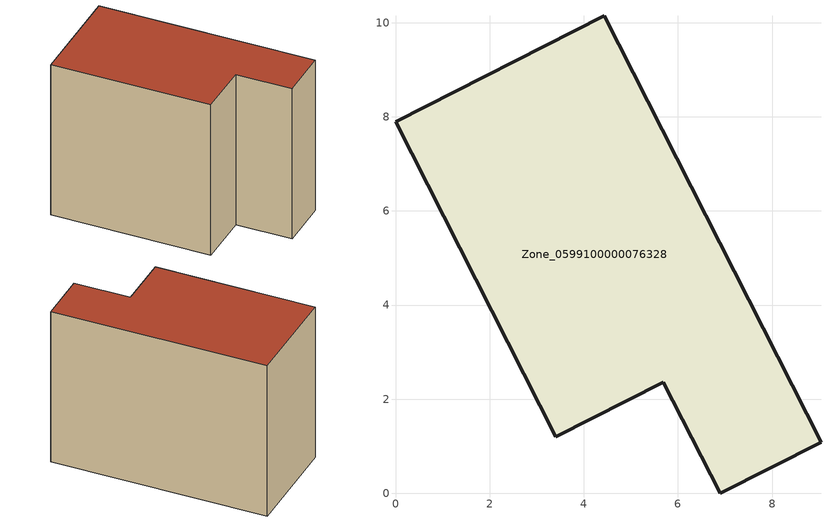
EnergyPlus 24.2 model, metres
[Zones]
Zone_0599100000076328
 floor ground (C_G): 5.69,2.36 3.4,1.2 0,7.9 4.44,10.15 9.04,1.09 6.9,0 z2.75
 wall outside (C_F): 4.44,10.15 0,7.9 3.4,1.2 5.69,2.36 6.9,0 9.04,1.09 4.44,10.15 z2.75:10.46
 roof outside (C_R): 6.9,0 9.04,1.09 4.44,10.15 0,7.9 3.4,1.2 5.69,2.36 z10.46
[BUILDING]
Pand.0599100000076328: North Axis=0; Terrain=City; Loads Convergence Tolerance Value=0.04; Temperature Convergence Tolerance Value=0.4; Solar Distribution=FullExterior; Maximum Number of Warmup Days=25; Minimum Number of Warmup Days=1
[Site:Location]
Rotterdam.The.Hague.AP_ZH_NLD Design_Conditions: Latitude=51.96; Longitude=4.45; Time Zone=1; Elevation=-4.5
[SITE:GROUNDTEMPERATURE:BUILDINGSURFACE]
18, 18, 18, 18, 18, 18, 18, 18, 18, 18, 18, 18
[MATERIAL] Thermal Absorptance=0.9; Solar Absorptance=0.7; Visible Absorptance=0.7
Name | Roughness | Thickness | Conductivity | Density | Specific Heat
G.TI.1946 | MediumSmooth | 0.15 | 1 | 540 | 1210
F.TI.1946 | Rough | 0.3 | 0.857143 | 1920 | 840
R.TI.1946 | MediumRough | 0.2 | 0.1 | 1500 | 1000
[CONSTRUCTION]
C_G: G.TI.1946
C_F: F.TI.1946
C_R: R.TI.1946
[ZONE]
Zone_0599100000076328: Type=1; Multiplier=1; Ceiling Height=Autocalculate; Volume=Autocalculate; Floor Area=autocalculate; Part of Total Floor Area=Yes
[ZONEINFILTRATION:DESIGNFLOWRATE]
Infil_Zone_0599100000076328: Zone or ZoneList or Space or SpaceList=Zone_0599100000076328; Schedule=AlwaysOn; Design Flow Rate Calculation Method=Flow/Area; Flow Rate per Floor Area=0.003; Constant Term Coefficient=1; Temperature Term Coefficient=0; Velocity Term Coefficient=0; Velocity Squared Term Coefficient=0
[HVACTEMPLATE:ZONE:IDEALLOADSAIRSYSTEM]
Zone_0599100000076328: Maximum Heating Supply Air Temperature=50; Minimum Cooling Supply Air Temperature=13; Maximum Heating Supply Air Humidity Ratio=0.0156; Minimum Cooling Supply Air Humidity Ratio=0.0077; Heating Limit=NoLimit; Cooling Limit=NoLimit; Dehumidification Control Type=ConstantSensibleHeatRatio; Cooling Sensible Heat Ratio=0.7; Dehumidification Setpoint=60; Humidification Control Type=None; Humidification Setpoint=30; Outdoor Air Method=None; Outdoor Air Flow Rate per Person=0.00944; Outdoor Air Flow Rate per Zone Floor Area=0; Outdoor Air Flow Rate per Zone=0; Demand Controlled Ventilation Type=None; Outdoor Air Economizer Type=NoEconomizer; Heat Recovery Type=None; Sensible Heat Recovery Effectiveness=0.7; Latent Heat Recovery Effectiveness=0.65
[ZONECONTROL:THERMOSTAT]
ThermostatControl_Zone_0599100000076328: Zone or ZoneList=Zone_0599100000076328; Control Type Schedule=DualSetpointControlType; Control 1=Thermostat_Zone_0599100000076328; Temperature Difference Between Cutout And Setpoint=0
[THERMOSTATSETPOINT:DUALSETPOINT]
Thermostat_Zone_0599100000076328: Heating Setpoint Temperature Schedule=HeatingSetpoint_Zone_0599100000076328; Cooling Setpoint Temperature Schedule=CoolingSetpoint_Zone_0599100000076328
[SCHEDULE:COMPACT]
HeatingSetpoint_Zone_0599100000076328: Through: 12/31, For: AllDays, Until: 24:00, 21
CoolingSetpoint_Zone_0599100000076328: Through: 12/31, For: AllDays, Until: 24:00, 24
DualSetpointControlType: Through: 12/31, For: AllDays, Until: 24:00, 4
AlwaysOn: Through: 12/31, For: AllDays, Until: 24:00, 1
